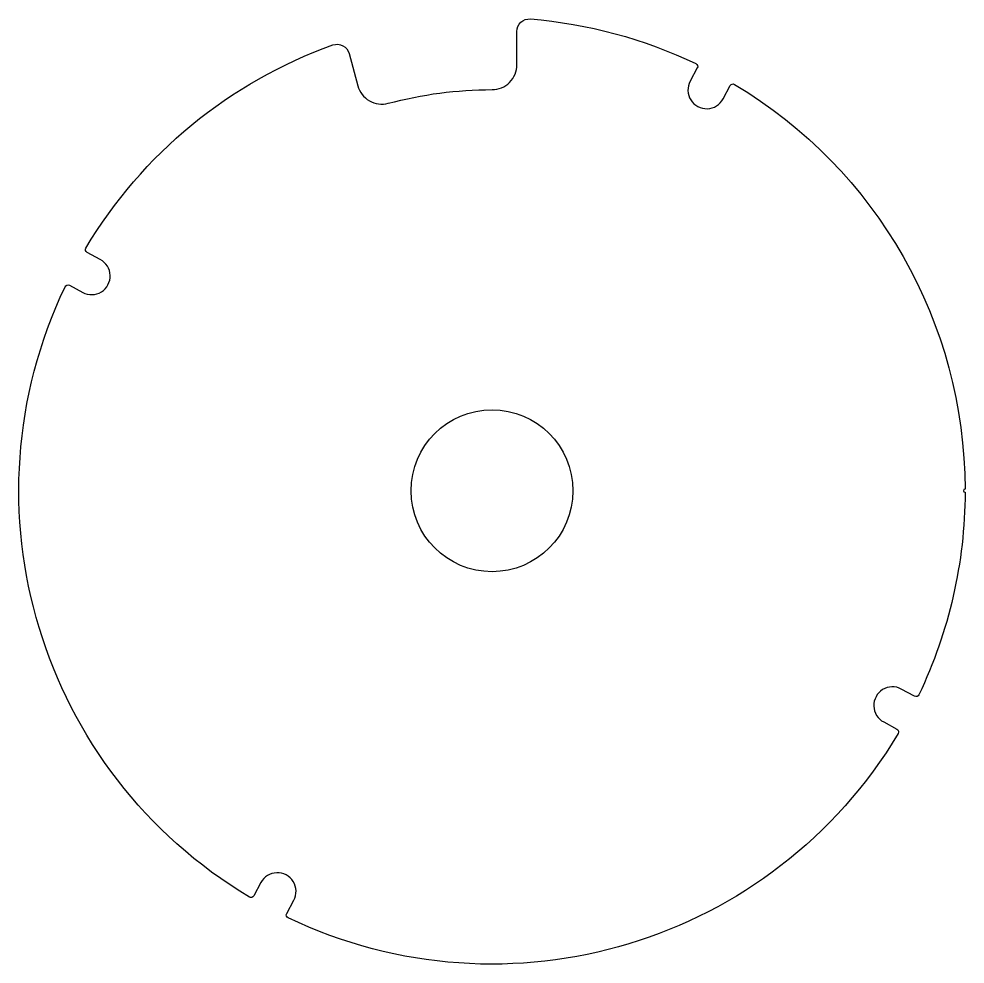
# Model space of a CAD drawing. Header units: millimetres. Extents: x -38 to 38, y -38 to 37.9.
import ezdxf

# ---------------------------------------------------------------- set-up
doc = ezdxf.new("R2010")
doc.units = ezdxf.units.MM

msp = doc.modelspace()

# ---------------------------------------------------------------- linework, layer by layer
at = {"color": 7, "linetype": 'Continuous', "lineweight": 25}
msp.add_lwpolyline([(-32.528, 19.136, -0.427862), (-32.624, 19.484, -0.174088), (-12.779, 35.787, -0.438193), (-11.477, 35.104), (-10.783, 32.517, 0.414214), (-8.334, 31.103, -0.065543), (0, 32.2, 0.414214), (2, 34.2), (2, 36.878, -0.438193), (3.081, 37.875, -0.091369), (16.379, 34.289, -0.427862), (16.492, 33.945), (15.92, 32.879, 1), (18.565, 31.462), (19.136, 32.528, -0.427862), (19.484, 32.624, -0.263112), (38, 0.125, 0.998357), (38, -0.125, -0.111039), (34.289, -16.379, -0.427862), (33.945, -16.492), (32.879, -15.92, 1), (31.462, -18.565), (32.528, -19.136, -0.427862), (32.624, -19.484, -0.387302), (-16.379, -34.289, -0.427862), (-16.492, -33.945), (-15.92, -32.879, 1), (-18.565, -31.462), (-19.136, -32.528, -0.427862), (-19.484, -32.624, -0.387302), (-34.289, 16.379, -0.427862), (-33.945, 16.492), (-32.879, 15.92, 1), (-31.462, 18.565)], format="xyb", close=True, dxfattribs=at)
msp.add_circle((0, 0), 6.5, dxfattribs=at)

doc.saveas('drawing.dxf')
